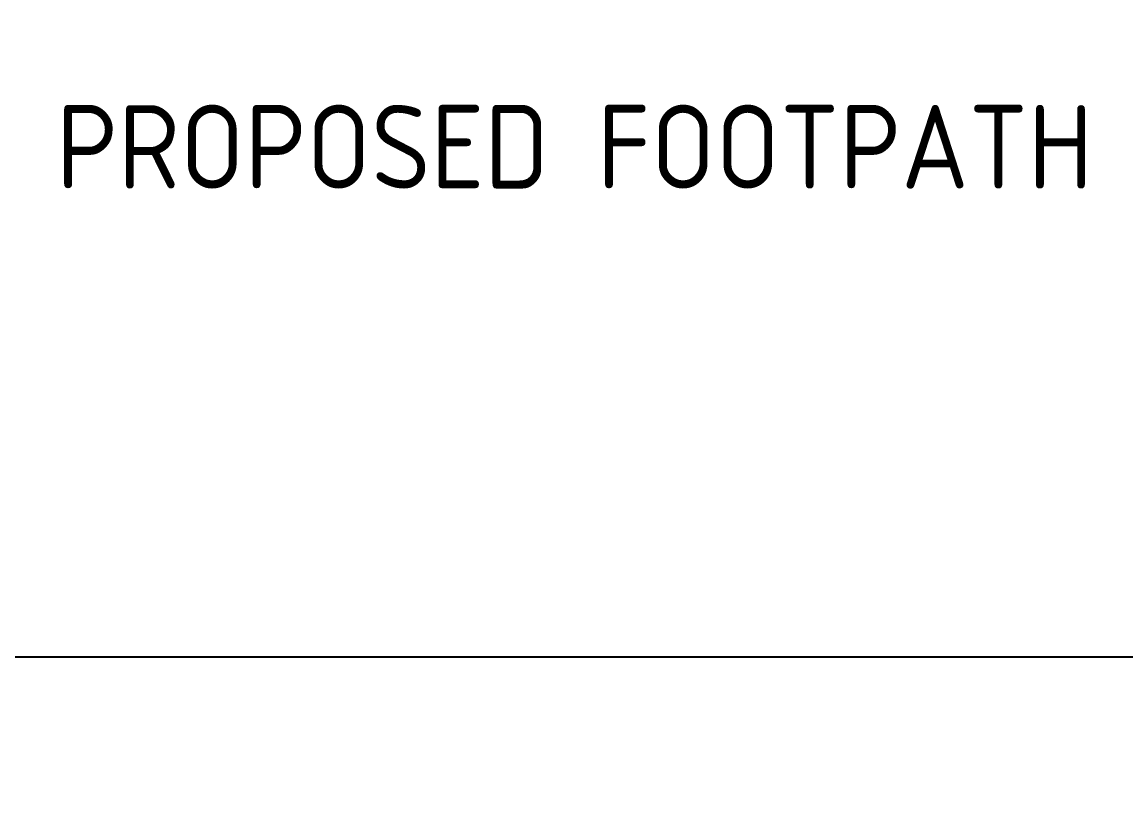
# Model space of a CAD drawing. Header units: metres. Extents: x 507649 to 508899, y 6966965 to 6967377.
# Drawn here: x 508640.06 to 508656.56, y 6967107.22 to 6967118.79 of the extents above; entities that cross this region are included whole.
import ezdxf

# ---------------------------------------------------------------- set-up
doc = ezdxf.new("R2010")
doc.units = ezdxf.units.M
doc.header["$PDMODE"] = 1
doc.layers.get('DEFPOINTS').update_dxf_attribs({"color": 11})
doc.layers.add('C_TEXT_DIMS', color=1, linetype='Continuous')
doc.styles.add('ISOCP', font='isocp.shx')
doc.dimstyles.new('ISOCP Center', dxfattribs={"dimtxt": 2.5, "dimasz": 3, "dimexe": 1.5, "dimexo": 5, "dimgap": 1.5, "dimtad": 0, "dimzin": 0, "dimdsep": 46, "dimtxsty": 'ISOCP', "dimcen": 1, "dimclrd": 256, "dimclre": 256, "dimclrt": 7, "dimadec": 0, "dimazin": 0, "dimtfac": 1, "dimtmove": 0, "dimatfit": 2, "dimfxl": 1, "dimtolj": 1, "dimtzin": 0, "dimlwd": -1, "dimlwe": -1, "dimarcsym": 0})

# ---------------------------------------------------------------- blocks, each defined once
blk = doc.blocks.new('*D18')
at = {"layer": 'C_TEXT_DIMS', "linetype": 'Continuous', "transparency": 16777216}
for p, q in [((508635.415, 6967111.8), (508635.415, 6967110.051)), ((508698.034, 6967104.985), (508698.034, 6967110.051)), ((508636.915, 6967109.301), (508696.534, 6967109.301))]:
    blk.add_line(p, q, dxfattribs=at)
at = {"layer": 'C_TEXT_DIMS', "transparency": 16777216}
for points in [[(508636.915, 6967109.551), (508636.915, 6967109.051), (508635.415, 6967109.301)], [(508696.534, 6967109.551), (508696.534, 6967109.051), (508698.034, 6967109.301)]]:
    blk.add_solid(points, dxfattribs=at)
at = {"layer": 'DEFPOINTS', "color": 0, "transparency": 16777216}
for p in [(508635.415, 6967109.3), (508698.034, 6967109.301), (508698.034, 6967102.485)]:
    blk.add_point(p, dxfattribs=at)
at = {"layer": 'C_TEXT_DIMS', "color": 7, "transparency": 16777216, "insert": (508666.724, 6967110.676), "char_height": 1.25, "attachment_point": 5, "style": 'ISOCP'}
blk.add_mtext('\\A1;PROPOSED LANDSCAPE', dxfattribs=at)
blk = doc.blocks.new('*D39')
at = {"layer": 'C_TEXT_DIMS', "linetype": 'Continuous', "transparency": 16777216}
for p, q in [((508634.377, 6967109.3), (508638.07, 6967116.926)), ((508638.07, 6967116.926), (508639.57, 6967116.926)), ((508633.339, 6967104.886), (508633.339, 6967110.05)), ((508635.415, 6967104.8), (508635.415, 6967110.05)), ((508631.839, 6967109.3), (508630.339, 6967109.3)), ((508635.415, 6967109.3), (508633.339, 6967109.3)), ((508635.415, 6967109.3), (508633.339, 6967109.3)), ((508636.915, 6967109.3), (508638.415, 6967109.3))]:
    blk.add_line(p, q, dxfattribs=at)
at = {"layer": 'C_TEXT_DIMS', "transparency": 16777216}
for points in [[(508631.839, 6967109.55), (508631.839, 6967109.05), (508633.339, 6967109.3)], [(508636.915, 6967109.55), (508636.915, 6967109.05), (508635.415, 6967109.3)]]:
    blk.add_solid(points, dxfattribs=at)
at = {"layer": 'DEFPOINTS', "color": 0, "transparency": 16777216}
for p in [(508633.339, 6967109.3), (508633.339, 6967102.386), (508635.415, 6967102.3)]:
    blk.add_point(p, dxfattribs=at)
at = {"layer": 'C_TEXT_DIMS', "color": 7, "transparency": 16777216, "insert": (508648.32, 6967116.926), "char_height": 1.25, "attachment_point": 5, "style": 'ISOCP'}
blk.add_mtext('\\A1;PROPOSED FOOTPATH', dxfattribs=at)

msp = doc.modelspace()

# ---------------------------------------------------------------- dimensions: what is measured, and where the dimension line sits
at = {"layer": 'C_TEXT_DIMS'}
dim = msp.add_linear_dim(base=(508633.339, 6967109.3), p1=(508635.415, 6967102.3), p2=(508633.339, 6967102.386), text='PROPOSED FOOTPATH', dimstyle='ISOCP Center', override={"dimscale": 0}, dxfattribs=at)
dim.commit()
dim.dimension.update_dxf_attribs({"geometry": '*D39', "text_midpoint": (508640.32, 6967116.926), "dimtype": 128})
dim = msp.add_linear_dim(base=(508698.034, 6967109.301), p1=(508635.415, 6967109.3), p2=(508698.034, 6967102.485), text='PROPOSED LANDSCAPE', dimstyle='ISOCP Center', override={"dimscale": 0, "dimtad": 3, "dimsah": 1}, dxfattribs=at)
dim.commit()
dim.dimension.update_dxf_attribs({"geometry": '*D18', "text_midpoint": (508666.724, 6967110.676)})

doc.saveas('drawing.dxf')
